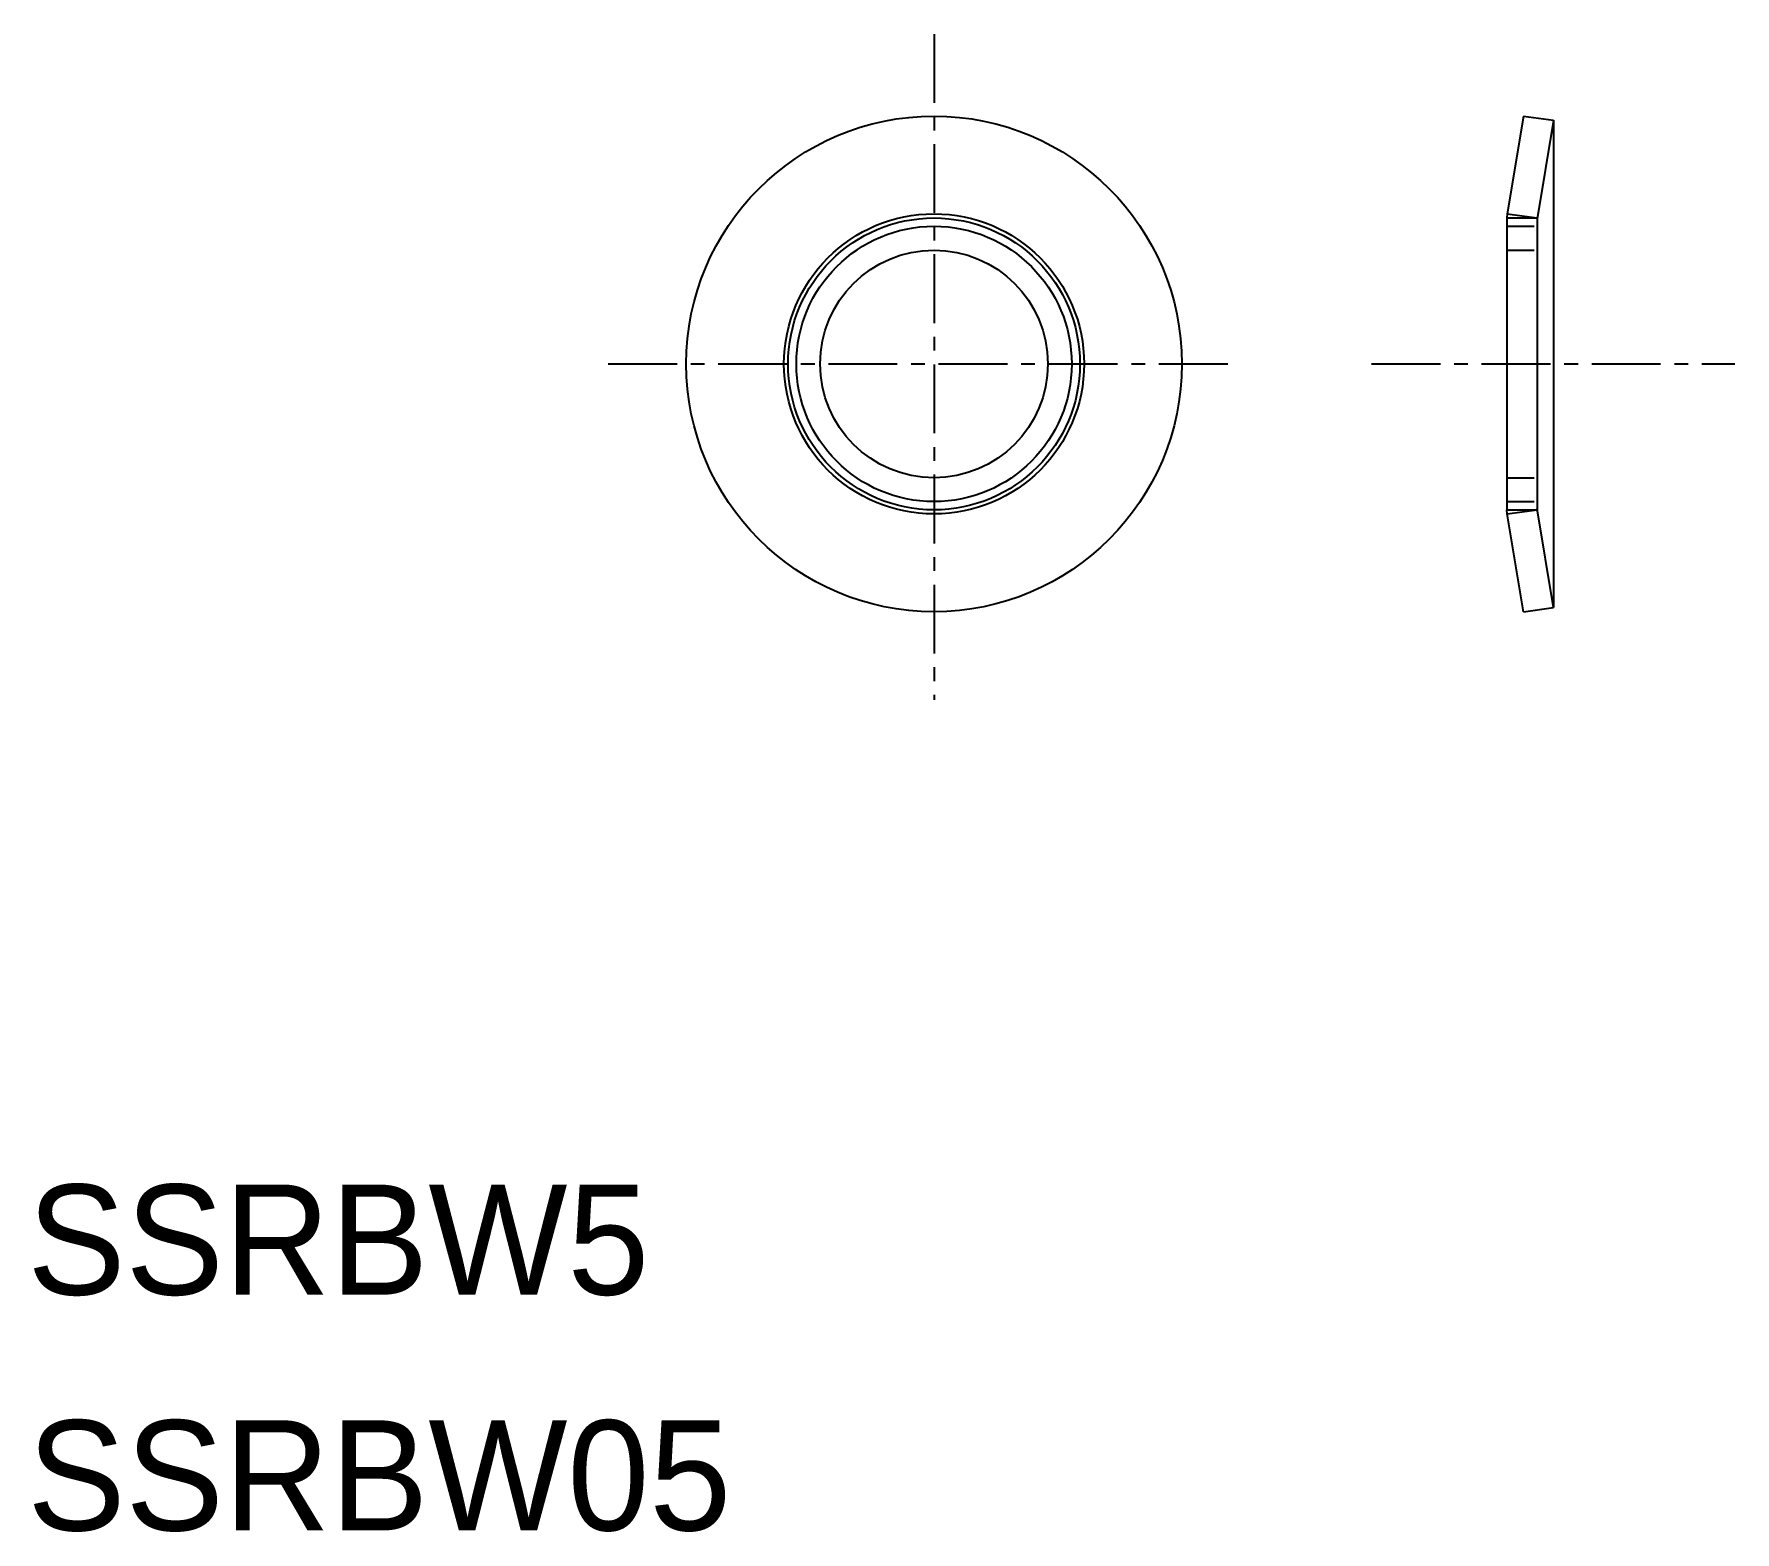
# Model space of a CAD drawing. Extents: x 77.1 to 108, y 12.3 to 39.5.
import ezdxf

# ---------------------------------------------------------------- set-up
doc = ezdxf.new("R2010")
doc.units = 0
doc.linetypes.add('CENTER', pattern=[2, 1.25, -0.25, 0.25, -0.25])
doc.linetypes.add('DASHED', pattern=[0.75, 0.5, -0.25])
doc.layers.get('0').update_dxf_attribs({"linetype": 'CONTINUOUS'})
doc.layers.add('CENTER', color=1, linetype='CENTER')

msp = doc.modelspace()

# ---------------------------------------------------------------- linework, layer by layer
at = {"color": 7, "linetype": 'CONTINUOUS'}
for p, q in [((104.113, 37.984), (103.815, 36.209)), ((104.113, 37.984), (104.658, 37.91)), ((104.658, 37.91), (104.357, 36.118)), ((104.658, 37.91), (104.658, 29.058)), ((103.814, 36.207), (103.808, 36.134)), ((103.814, 36.207), (104.358, 36.134)), ((103.808, 36.134), (103.808, 30.834)), ((103.808, 36.134), (104.358, 36.134)), ((104.358, 36.134), (104.358, 30.834)), ((103.808, 30.834), (104.258, 30.834)), ((103.808, 30.834), (104.358, 30.834)), ((103.814, 30.762), (103.808, 30.834)), ((103.808, 30.834), (104.358, 30.834)), ((103.814, 30.762), (103.808, 30.834)), ((103.814, 30.762), (104.358, 30.834)), ((104.113, 28.984), (103.815, 30.759)), ((104.658, 29.058), (104.357, 30.85)), ((104.113, 28.984), (104.658, 29.058))]:
    msp.add_line(p, q, dxfattribs=at)
at = {"color": 3, "linetype": 'DASHED'}
for p, q in [((103.808, 35.984), (104.358, 35.984)), ((103.808, 35.551), (104.358, 35.551)), ((103.808, 31.417), (104.358, 31.417)), ((103.808, 30.984), (104.358, 30.984))]:
    msp.add_line(p, q, dxfattribs=at)
at = {"color": 7, "linetype": 'CONTINUOUS'}
for radius in [4.5, 2.725, 2.65, 2.067]:
    msp.add_circle((93.408, 33.484), radius, dxfattribs=at)
at = {"color": 3, "linetype": 'CONTINUOUS'}
msp.add_circle((93.408, 33.484), 2.5, dxfattribs=at)
at = {"layer": 'CENTER', "color": 1, "linetype": 'CENTER'}
for p, q in [((93.408, 39.475), (93.408, 27.386)), ((87.491, 33.484), (98.929, 33.484)), ((101.352, 33.484), (107.952, 33.484))]:
    msp.add_line(p, q, dxfattribs=at)

# ---------------------------------------------------------------- texts
at = {"color": 7, "linetype": 'CONTINUOUS'}
for s, p in [('SSRBW5', (76.944, 16.582)), ('SSRBW05', (76.944, 12.301))]:
    msp.add_text(s, height=2, dxfattribs=at).set_placement(p)

doc.saveas('drawing.dxf')
